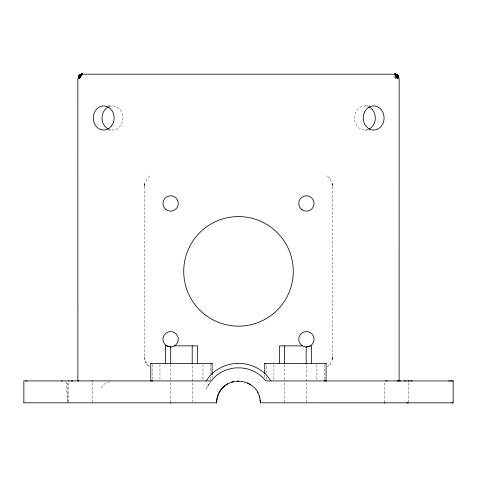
<?xml version="1.0" encoding="UTF-8"?>
<svg xmlns="http://www.w3.org/2000/svg" width="477" height="477" viewBox="0 0 477 477"><rect width="100%" height="100%" fill="white"/><g stroke="black" fill="none" stroke-linecap="round" stroke-linejoin="round"><path stroke-width="0.36" stroke-dasharray="2.38 1.79" d="M67.537 402.093L67.543 381.642M68.455 402.099L68.455 380.914M92.556 402.099L92.562 381.648M149.623 367.034L145.354 361.125L144.281 356.814L144.287 186.608C144.358 182.244 147.327 178.553 150.106 175.464M152.312 379.459L152.318 364.124M159.956 379.459L159.956 364.124M170.504 402.105L170.504 380.92M170.706 379.465L170.712 364.124M192.213 380.926L192.213 364.124M192.416 402.105L192.416 380.926M202.969 379.465L202.969 364.124M210.607 379.597L210.607 376.937M264.729 377.367L264.729 374.427M266.255 379.465L266.255 376.544M266.255 372.895L266.255 364.13M273.899 379.465L273.899 364.13M284.447 402.111L284.447 380.932M284.65 379.471L284.65 364.13M306.156 380.932L306.156 364.13M306.359 402.111L306.359 381.66M316.913 379.471L316.913 364.13M324.551 379.471L324.551 364.13M327.377 367.046L331.64 361.149L332.719 356.826L332.731 186.167L331.652 181.785L327.377 175.774M384.438 402.117L384.444 380.938M408.545 402.117L408.545 380.938M332.684 357.613L332.07 360.171L332.719 356.826M81.871 76.081L81.841 76.642L82.229 76.338M144.287 186.608L144.614 184.146M332.702 357.416L332.403 359.163M144.328 185.78L144.966 183.067M395.123 75.569L395.171 77.357L394.807 77.787L395.576 77.662L395.898 78.115L395.57 78.55L395.576 77.662L395.958 77.584M146.803 364.488L147.554 365.454L146.803 364.488L147.459 365.072L146.916 364.887M394.807 75.73L395.177 76.839L394.807 77.047L395.57 78.55M330.209 178.392L329.482 177.438M101.207 387.968C102.638 384.259 106.717 382.536 110.288 381.582M210.959 381.344L208.753 384.271L206.344 388.856L210.554 381.66M208.377 384.897L209.188 383.603M396.268 77.995L396.304 78.55L394.807 77.787M108.088 105.924L112.471 105.924M364.881 105.936L369.997 105.936M108.088 130.024L112.471 130.024M364.881 130.042L369.997 130.042M394.807 76.356L395.242 76.433M145.27 361.679L145.896 362.633L145.27 361.679L145.771 362.311M144.281 356.814L144.597 359.157L144.298 357.41M332.713 185.571L332.075 182.774L332.731 186.167M66.112 381.642L67.537 402.826M212.134 375.268L212.14 378.237M210.607 364.118L210.607 373.503M368.453 129.309A12.05 10.44 -89.9 0 1 354.447 117.998A12.05 10.44 -89.9 0 1 368.453 106.663M108.905 106.651A12.05 10.446 -89.9 0 1 122.917 117.968A12.05 10.446 -89.9 0 1 108.899 129.297M330.114 364.404L329.792 364.863L330.43 364.517L330.114 364.404"/><path stroke-width="0.72" d="M23.85 402.826L23.85 380.914L211.132 380.926L215.049 376.782A35.059 35.059 0 0 1 235.65 367.898L241.356 367.898L246.979 368.822A35.059 35.059 0 0 1 261.956 376.782L265.868 380.932L453.15 380.938L453.15 402.85L260.412 402.838C259.637 374.105 217.363 374.099 216.588 402.838L23.981 402.826M77.846 78.526L77.894 380.914M80.679 74.43L82.199 74.162L80.679 74.43L78.961 75.622L78.49 76.964L78.872 78.526L80.172 77.03C75.897 76.922 81.805 73.011 82.229 74.734L81.984 74.173L394.807 74.168L397.287 74.937L398.683 76.505L396.834 74.662L394.807 74.168L394.807 74.752M212.134 374.528L212.128 363.396L150.798 363.391L150.792 380.92L152.718 380.92M165.477 363.391L165.477 345.861L166.712 345.861L170.712 346.922L170.706 363.921M192.213 363.391L192.219 345.861M197.448 363.396L197.448 345.867L174.481 345.861M264.729 373.694L264.741 363.396L326.071 363.402L326.077 380.932L324.187 380.932M279.421 363.396L279.421 345.873L302.496 345.873M284.65 363.396L284.65 345.867M306.156 363.933L306.156 346.934L308.303 346.696L310.3 345.873L311.392 345.873L311.386 363.402M397.168 78.061L396.56 75.288L394.807 74.168L397.568 75.646L398.659 76.988L396.816 75.277L394.807 74.43L397.287 74.937L394.807 74.233L396.834 74.668L398.683 76.505L396.834 74.668L394.807 74.168L396.524 74.668L398.671 76.511L396.924 76.099L395.677 74.37L395.01 74.179L397.055 74.943L398.671 76.511C389.447 70.047 402.993 77.638 396.739 76.558L396.166 75.724C399.786 75.903 396.137 75.294 395.23 74.191C395.29 73.219 401.64 78.461 396.703 76.356L396.542 74.835L395.32 74.197C397.925 74.961 394.419 73.744 395.451 74.734L394.807 74.233M78.508 76.511L81.984 74.173L78.323 76.994C78.443 75.974 80.834 73.536 81.436 74.591C82.271 73.041 78.133 76.684 79.176 78.091L79.415 78.526L79.754 78.174L80.661 74.639L82.229 74.144C79.981 74.287 75.408 78.86 80.696 74.43C84.387 73.637 78.359 74.597 78.353 76.493L78.961 75.622L81.257 75.491L81.317 74.418L82.229 74.144L80.202 74.65L78.419 76.487L80.649 76.439L81.245 74.853L79.748 74.925L82.229 74.144L80.219 74.65L78.407 76.505L80.237 74.65L82.229 74.144M78.872 78.526C78.639 76.606 79.844 74.418 81.895 74.179L79.671 75.283L78.538 76.487M395.6 75.032L396.906 74.943L397.836 76.058L398.307 77.524L397.258 77.286L396.781 75.664L395.039 74.197L396.077 74.967L396.792 77.041L397.913 78.049L397.335 75.646L395.23 74.191L396.542 74.835L397.413 75.932L398.074 78.031L397.377 77.96C398.963 76.04 396.882 73.971 394.807 74.168L397.168 74.943L398.539 76.511M79.415 78.526C78.866 75.968 81.376 74.364 82.104 74.168M216.588 402.838C216.767 395.051 221.006 387.628 227.797 383.764M397.532 77.954L397.073 75.652L395.451 74.299L397.705 75.265L398.593 76.505M80.07 77.769L78.21 77.477L78.18 77.93L78.496 76.994L80.07 77.769L79.754 78.174L78.633 78.055C78.777 74.543 81.495 74.227 81.788 74.179L78.949 75.622M81.376 75.122C79.349 74.68 78.55 76.332 79.748 78.025L79.015 78.019L79.325 76.964L81.036 74.424C80.881 73.887 76.117 77.912 80.518 76.934M396.906 74.943L397.246 74.943L396.28 74.448L398.122 76.046L397.758 77.9L396.858 75.414L395.189 74.233L396.649 74.65L398.051 76.058L398.456 76.988L396.781 75.664L396.524 74.633L395.23 74.191M81.478 74.412L78.496 76.994L79.868 74.919L81.758 74.179L79.778 75.247L78.401 77.924L79.927 77.489L80.774 75.205L81.984 74.173M81.764 74.758L82.229 74.215M79.015 78.019L78.818 77.489C80.744 72.778 82.33 74.704 78.92 77.978M79.015 75.622L78.818 77.489L80.333 76.338L79.075 75.634M80.917 75.545L80.834 74.639L81.829 74.179L80.494 75.223L79.361 77.918C78.413 76.916 79.099 74.239 80.553 75.712L78.622 77.536M78.401 77.483L80.822 75.169L80.219 74.65M81.728 74.257L81.65 74.567L82.122 74.305M81.716 74.179L80.309 74.913L80.649 76.439M206.022 380.926L210.613 374.952A39.442 39.442 0 0 1 266.393 374.952L270.978 380.932M396.703 76.356L397.097 75.193L395.791 74.287M80.345 74.656L81.245 74.281L79.605 75.247L79.927 77.489M80.518 74.645L79.987 75.241L80.243 76.463M79.772 74.925L80.297 74.645M79.832 74.931L81.239 74.275M81.519 74.269L81.024 74.627L81.257 75.491M81.287 74.275L79.778 75.247L80.088 76.952M231.303 382.315L233.48 381.594M80.857 74.442L81.364 74.281M395.904 74.752L396.834 74.662L395.558 74.43M396.488 75.73L398.408 76.058M79.927 74.937L80.822 75.169M237.254 381.099L238.744 380.962M397.705 75.265L396.017 75.336L398.307 77.524L397.097 75.193L395.171 74.197M398.206 77L396.792 77.041L396.798 77.554M397.192 77.507L397.973 77.536L396.166 75.724M399.106 380.932L399.148 77.942M68.64 380.914L69.183 380.914M92.377 380.92L91.834 380.92M25.901 380.914L26.98 380.914M61.473 380.914L62.35 380.914M71.276 380.914L72.76 380.914M78.091 380.914L78.413 380.914M386.054 380.938L387.258 380.938M396.977 380.932L397.603 380.932M398.146 380.932L400.614 380.938M404.24 380.938L405.724 380.938M407.817 380.938L409.457 380.932M410.935 380.938L412.319 380.932M448.768 380.944L450.02 380.938M451.099 380.944L451.975 380.944M452.619 380.944L453.15 380.938M170.671 402.832L171.165 402.832M385.166 402.85L384.623 402.85M406.929 402.85L408.36 402.85M451.975 402.856L453.15 402.85M325.755 363.402L326.071 363.402M211.818 363.396L212.128 363.396M264.741 363.396L265.325 363.396M150.798 363.391L151.382 363.391M398.337 76.058L396.28 76.141L396.363 76.594M395.129 74.185L395.481 74.263M395.254 74.197L396.208 74.454M395.344 74.299L397.258 75.271L398.468 76.505M247.515 383.067L250.842 384.933M396.524 74.668L395.666 74.281L397.46 75.247L398.396 77L396.649 74.65M395.147 74.531L394.902 74.197L398.456 76.988M79.945 76.415L78.627 76.04L80.774 75.974L80.494 75.223M396.292 75.3L396.781 75.664M396.739 76.558L397.913 78.049M397.18 74.931L397.693 75.992L397.258 77.286L396.864 77.047L397.293 75.223L395.618 74.293L396.065 74.704M257.55 392.07L257.813 392.696M259.142 395.91L259.667 397.174M260.025 399.905L260.412 402.844M369.019 106.92A12.05 10.44 -89.9 0 1 375.321 117.98A12.05 10.44 -89.9 0 1 369.013 129.052M108.339 129.04A12.05 10.446 -89.9 0 1 102.03 117.974A12.05 10.446 -89.9 0 1 108.339 106.908M301.685 209.498A7.668 7.668 0 0 0 314.009 204.544A7.668 7.668 0 0 0 303.551 196.351A7.668 7.668 0 0 0 301.685 209.498M204.716 314.48A54.777 54.777 0 0 0 292.741 279.075A54.777 54.777 0 0 0 218.061 220.547A54.777 54.777 0 0 0 204.716 314.48M165.883 209.486A7.668 7.668 0 0 0 178.207 204.526A7.668 7.668 0 0 0 167.749 196.333A7.668 7.668 0 0 0 165.883 209.486M165.865 345.288A7.668 7.668 0 0 0 178.189 340.328A7.668 7.668 0 0 0 167.731 332.135A7.668 7.668 0 0 0 165.865 345.288M301.667 345.306A7.668 7.668 0 0 0 313.991 340.345A7.668 7.668 0 0 0 303.533 332.153A7.668 7.668 0 0 0 301.667 345.306M364.607 111.958A12.05 10.44 89.9 0 0 373.646 130.042A12.05 10.44 89.9 0 0 382.691 111.97A12.05 10.44 89.9 0 0 364.607 111.958M111.701 125.719A12.05 10.44 -90 0 0 105.518 106.103A12.05 10.44 -90 0 0 93.897 122.094A12.05 10.44 -90 0 0 111.701 125.719"/></g></svg>
